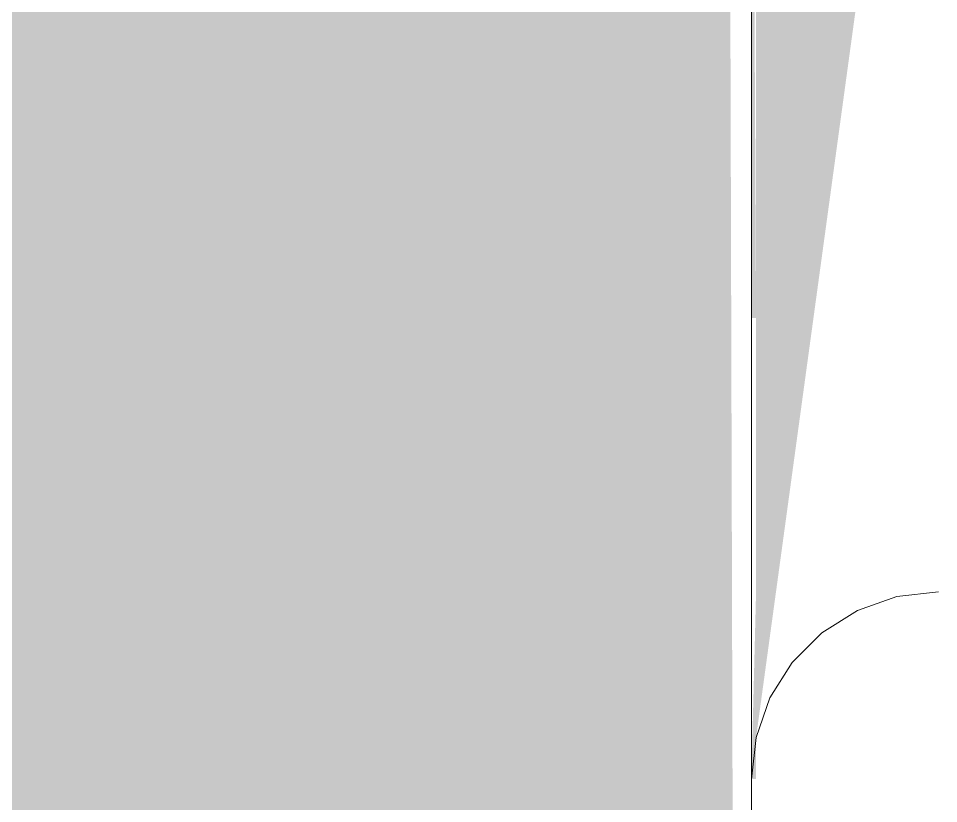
# Model space of a CAD drawing. Header units: metres. Extents: x -5 to 264, y -2 to 18.
# Drawn here: x 11.51561 to 11.52299, y 13.62709 to 13.63338 of the extents above; entities that cross this region are included whole.
import ezdxf

# ---------------------------------------------------------------- set-up
doc = ezdxf.new("R2010")
doc.units = ezdxf.units.M
doc.layers.add('S-BEAM', color=7, linetype='Continuous', lineweight=5)
doc.layers.add('S-BEAM-3', color=7, linetype='Continuous', lineweight=15)
doc.layers.add('S-BEAM-1', color=7, linetype='Continuous', lineweight=5, true_color=0xe9e9e9)

# ---------------------------------------------------------------- blocks, each defined once
blk = doc.blocks.new('MK_JOIST_R01 - MK_JOIST_36_-V56-CORTE A_A')
at = {"layer": 'S-BEAM-1'}
for points in [[(0.694048, 13.5737046), (0.7214852, 13.5737046), (0.721299, 13.6397788), (0.7020278, 13.6586539), (0.6921415, 13.6565633), (0.690509, 13.6533631), (0.6785148, 13.6384485), (0.6785148, 13.5737046), (0.6921415, 13.5737046)], [(0.7214852, 13.6309793), (0.7215228, 13.6309793), (0.7214852, 13.6384485)], [(0.7215228, 13.6276171), (0.7229852, 13.6383066), (0.7215232, 13.6384485)]]:
    blk.add_hatch(color=256, dxfattribs=at).paths.add_polyline_path(points)
h = blk.add_hatch(color=256, dxfattribs=at)
h.paths.add_polyline_path([(0.7215228, 13.6272833), (0.7215228, 13.6287834), (0.7214852, 13.6272833)])
h.paths.add_polyline_path([(0.6776657, 13.6272833), (0.6785148, 13.6287834), (0.6775446, 13.6272833)])
at = {"layer": 'S-BEAM'}
for p, q in [((0.7214852, 13.6395647), (0.7214852, 13.6272833)), ((0.7214852, 13.6272833), (0.7214852, 13.6395647))]:
    blk.add_line(p, q, dxfattribs=at)
at = {"layer": 'S-BEAM-3'}
blk.add_line((0.7214852, 13.6272833), (0.7214852, 13.5737046), dxfattribs=at)
at = {"layer": 'S-BEAM-3', "flags": 128}
blk.add_lwpolyline([(0.7229852, 13.6287834), (0.7226514, 13.6287458), (0.7223343, 13.6286349), (0.7220499, 13.6284561), (0.7218124, 13.6282186), (0.7216337, 13.6279342), (0.7215228, 13.6276171), (0.7214852, 13.6272833)], dxfattribs=at)

msp = doc.modelspace()

# ---------------------------------------------------------------- block references
at = {"layer": 'S-BEAM'}
msp.add_blockref('MK_JOIST_R01 - MK_JOIST_36_-V56-CORTE A_A', (10.8, 0), dxfattribs=at)

doc.saveas('drawing.dxf')
